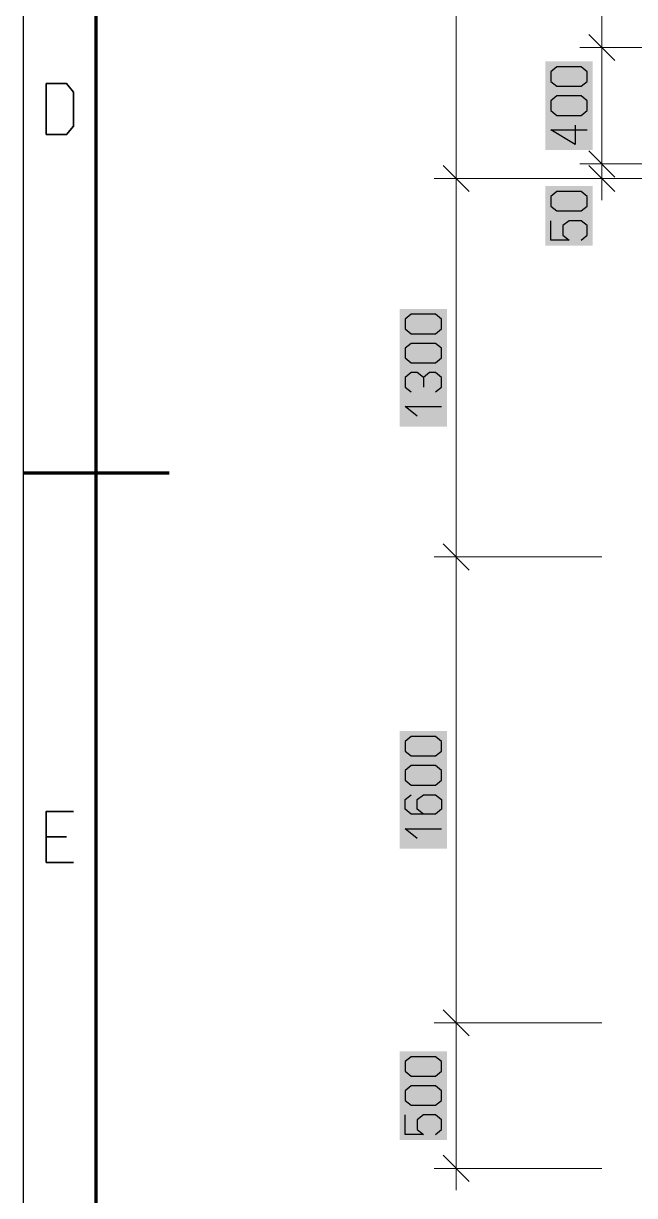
# Model space of a CAD drawing. Header units: millimetres. Extents: x 9557 to 76822, y 14597 to 67378.
# Drawn here: x 47872 to 49970, y 54396 to 58422 of the extents above; entities that cross this region are included whole.
import ezdxf

# ---------------------------------------------------------------- set-up
doc = ezdxf.new("R2010")
doc.units = ezdxf.units.MM
doc.layers.add('PDF_Geometry', color=7, linetype='Continuous')
doc.layers.add('PDF_Solid Fills', color=7, linetype='Continuous')

msp = doc.modelspace()

# ---------------------------------------------------------------- linework, layer by layer
at = {"layer": 'PDF_Geometry', "lineweight": 25}
for points in [[(47871.9, 46628.2), (47871.9, 67128.2), (76572, 67128.2), (76572, 46628.2)], [(49682.6, 58223.2), (49703.5, 58206.5), (49786.7, 58206.5), (49807.6, 58223.2), (49807.6, 58256.5), (49786.7, 58273.2), (49703.5, 58273.2), (49682.6, 58256.5)], [(49682.6, 58123.2), (49703.5, 58106.5), (49786.7, 58106.5), (49807.6, 58123.2), (49807.6, 58156.5), (49786.7, 58173.2), (49703.5, 58173.2), (49682.6, 58156.5)], [(49682.6, 57794.8), (49703.5, 57778.1), (49786.7, 57778.1), (49807.6, 57794.8), (49807.6, 57828.1), (49786.7, 57844.8), (49703.5, 57844.8), (49682.6, 57828.1)], [(49182.6, 57373.2), (49203.5, 57356.5), (49286.7, 57356.5), (49307.6, 57373.2), (49307.6, 57406.5), (49286.7, 57423.2), (49203.5, 57423.2), (49182.6, 57406.5)], [(49182.6, 57273.2), (49203.5, 57256.5), (49286.7, 57256.5), (49307.6, 57273.2), (49307.6, 57306.5), (49286.7, 57323.2), (49203.5, 57323.2), (49182.6, 57306.5)], [(49182.6, 55923.2), (49203.5, 55906.5), (49286.7, 55906.5), (49307.6, 55923.2), (49307.6, 55956.5), (49286.7, 55973.2), (49203.5, 55973.2), (49182.6, 55956.5)], [(49182.6, 55823.2), (49203.5, 55806.5), (49286.7, 55806.5), (49307.6, 55823.2), (49307.6, 55856.5), (49286.7, 55873.2), (49203.5, 55873.2), (49182.6, 55856.5)], [(49182.6, 54823.2), (49203.5, 54806.5), (49286.7, 54806.5), (49307.6, 54823.2), (49307.6, 54856.5), (49286.7, 54873.2), (49203.5, 54873.2), (49182.6, 54856.5)], [(49182.6, 54723.2), (49203.5, 54706.5), (49286.7, 54706.5), (49307.6, 54723.2), (49307.6, 54756.5), (49286.7, 54773.2), (49203.5, 54773.2), (49182.6, 54756.5)]]:
    msp.add_lwpolyline(points, close=True, dxfattribs=at)
at = {"layer": 'PDF_Geometry', "lineweight": 70}
msp.add_lwpolyline([(48121.9, 66878.2), (76322, 66878.2), (76322, 46878.2), (48121.9, 46878.2)], close=True, dxfattribs=at)
at = {"layer": 'PDF_Geometry', "lineweight": 18}
for points in [[(49282.6, 57889.8), (49357.6, 57889.8), (49857.6, 57889.8), (49857.6, 57939.8), (49857.6, 58339.8), (49857.6, 61959.3), (49857.6, 65742.5), (49357.6, 65742.5), (49357.6, 65817.5)], [(49782.6, 57889.8), (49857.6, 57889.8), (50357.6, 57889.8), (50357.6, 60739.8), (50357.6, 62239.8), (50357.6, 65742.5), (49857.6, 65742.5), (49857.6, 65817.5)], [(49357.6, 54489.8), (49357.6, 54989.8), (49357.6, 56589.8), (49357.6, 57889.8), (49357.6, 65742.5)], [(49902.6, 58294.8), (49812.6, 58384.8)], [(49932.6, 58339.8), (49857.6, 58339.8), (49782.6, 58339.8)], [(49857.6, 58339.8), (50357.6, 58339.8)], [(49902.6, 57894.8), (49812.6, 57984.8)], [(49402.6, 57844.8), (49312.6, 57934.8)], [(49932.6, 57939.8), (49857.6, 57939.8), (49782.6, 57939.8)], [(49902.6, 57844.8), (49812.6, 57934.8)], [(49857.6, 57939.8), (50357.6, 57939.8)], [(49357.6, 57889.8), (49432.6, 57889.8)], [(49857.6, 57814.8), (49857.6, 57889.8), (49932.6, 57889.8)], [(49402.6, 56544.8), (49312.6, 56634.8)], [(49432.6, 56589.8), (49357.6, 56589.8), (49282.6, 56589.8)], [(49357.6, 56589.8), (49857.6, 56589.8)], [(49402.6, 54944.8), (49312.6, 55034.8)], [(49432.6, 54989.8), (49357.6, 54989.8), (49282.6, 54989.8)], [(49357.6, 54989.8), (49857.6, 54989.8)], [(49402.6, 54444.8), (49312.6, 54534.8)], [(49432.6, 54489.8), (49357.6, 54489.8), (49282.6, 54489.8)], [(49357.6, 54414.8), (49357.6, 54489.8), (49857.6, 54489.8)]]:
    msp.add_lwpolyline(points, dxfattribs=at)
at = {"layer": 'PDF_Geometry', "lineweight": 35}
msp.add_lwpolyline([(47950.2, 58040.7), (47950.2, 58215.7), (48020.2, 58215.7), (48043.6, 58186.5), (48043.6, 58069.9), (48020.2, 58040.7)], close=True, dxfattribs=at)
at = {"layer": 'PDF_Geometry', "lineweight": 25}
for points in [[(49766, 58073.2), (49766, 58006.5), (49682.6, 58056.5), (49807.6, 58056.5)], [(49786.7, 57678.1), (49807.6, 57694.8), (49807.6, 57728.1), (49786.7, 57744.8), (49745.1, 57744.8), (49724.2, 57728.1), (49724.2, 57694.8), (49745.1, 57678.1), (49682.6, 57678.1), (49682.6, 57744.8)], [(49245.1, 57206.5), (49224.2, 57223.2), (49203.5, 57223.2), (49182.6, 57206.5), (49182.6, 57173.2), (49203.5, 57156.5)], [(49286.7, 57156.5), (49307.6, 57173.2), (49307.6, 57206.5), (49286.7, 57223.2), (49266, 57223.2), (49245.1, 57206.5), (49245.1, 57173.2)], [(49224.2, 57073.2), (49182.6, 57106.5), (49307.6, 57106.5)], [(49245.1, 55706.5), (49224.2, 55723.2), (49224.2, 55756.5), (49245.1, 55773.2), (49286.7, 55773.2), (49307.6, 55756.5), (49307.6, 55723.2), (49286.7, 55706.5), (49203.5, 55706.5), (49182.6, 55723.2), (49182.6, 55756.5), (49203.5, 55773.2)], [(49224.2, 55623.2), (49182.6, 55656.5), (49307.6, 55656.5)], [(49286.7, 54606.5), (49307.6, 54623.2), (49307.6, 54656.5), (49286.7, 54673.2), (49245.1, 54673.2), (49224.2, 54656.5), (49224.2, 54623.2), (49245.1, 54606.5), (49182.6, 54606.5), (49182.6, 54673.2)]]:
    msp.add_lwpolyline(points, dxfattribs=at)
at = {"layer": 'PDF_Geometry', "lineweight": 70}
msp.add_lwpolyline([(47871.9, 56878.2), (48371.9, 56878.2)], dxfattribs=at)
at = {"layer": 'PDF_Geometry', "lineweight": 35}
for points in [[(48043.6, 55540.7), (47950.2, 55540.7), (47950.2, 55715.7), (48043.6, 55715.7)], [(47950.2, 55628.2), (48020.2, 55628.2)]]:
    msp.add_lwpolyline(points, dxfattribs=at)
at = {"layer": 'PDF_Solid Fills', "color": 7, "lineweight": 18, "true_color": 0xffffff, "transparency": 33554559}
for points in [[(49826.3, 57987.7), (49826.3, 58291.9), (49663.8, 57987.7), (49663.8, 58291.9)], [(49826.3, 57659.4), (49826.3, 57863.5), (49663.8, 57659.4), (49663.8, 57863.5)], [(49326.3, 57037.7), (49326.3, 57441.9), (49163.8, 57037.7), (49163.8, 57441.9)], [(49326.3, 55587.7), (49326.3, 55991.9), (49163.8, 55587.7), (49163.8, 55991.9)], [(49326.3, 54587.7), (49326.3, 54891.9), (49163.8, 54587.7), (49163.8, 54891.9)]]:
    msp.add_solid(points, dxfattribs=at)

doc.saveas('drawing.dxf')
